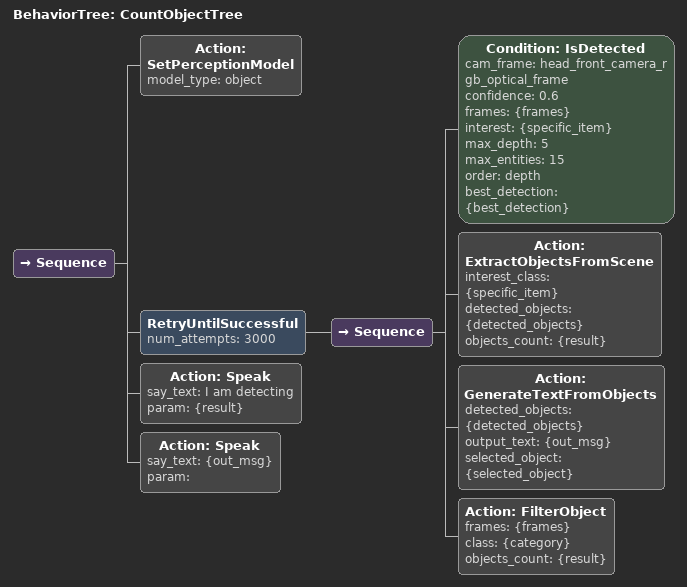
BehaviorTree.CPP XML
<?xml version="1.0"?>
<root main_tree_to_execute="CountObjectTree">
    <BehaviorTree ID="CountObjectTree">
        <Sequence>
            <Action ID="SetPerceptionModel" model_type="object"/>
            <RetryUntilSuccessful num_attempts="3000">
                <Sequence>
                    <Condition ID="IsDetected" cam_frame="head_front_camera_rgb_optical_frame"
                                                        confidence="0.6"
                                                        frames="{frames}"
                                                        interest="{specific_item}"
                                                        max_depth="5"
                                                        max_entities="15"
                                                        order="depth"
                                                        best_detection="{best_detection}"/>
                    <Action ID="ExtractObjectsFromScene" interest_class="{specific_item}" detected_objects="{detected_objects}" objects_count="{result}"/>
                    <Action ID="GenerateTextFromObjects" detected_objects="{detected_objects}" output_text="{out_msg}" selected_object="{selected_object}" />
                    <Action ID="FilterObject" frames="{frames}" class="{category}" objects_count="{result}"/>
                </Sequence>
            </RetryUntilSuccessful>
            <Action ID="Speak" say_text="I am detecting " param="{result}"/>
            <Action ID="Speak" say_text="{out_msg}" param=""/>
        </Sequence>
    </BehaviorTree>
</root>
